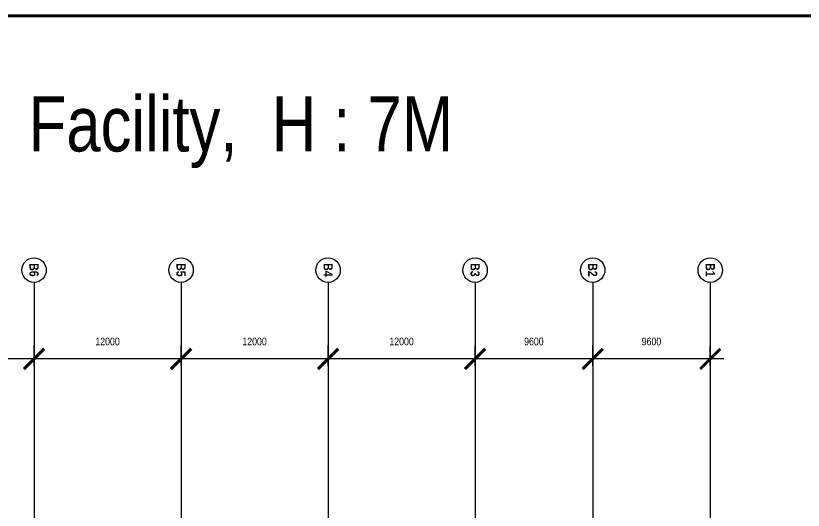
# Model space of a CAD drawing. Header units: millimetres. Extents: x -635893 to 717484, y -2208734 to -1504611.
# Drawn here: x 324945 to 389227, y -1545003 to -1504611 of the extents above; entities that cross this region are included whole.
import ezdxf

# ---------------------------------------------------------------- set-up
doc = ezdxf.new("R2010")
doc.units = ezdxf.units.MM
doc.linetypes.add('IDA - Grid Line', pattern=[3500, 2000, -500, 500, -500])
doc.layers.add('A-_ANOTGRID_E', color=7, linetype='Continuous', lineweight=9)
doc.layers.add('A-ANOT----_D', color=7, linetype='Continuous', lineweight=9)
doc.styles.add('Arial Narrow', font='ARIALN.TTF', dxfattribs={"height": 625})
doc.styles.add('Arial Narrow_B', font='ARIALNB.TTF', dxfattribs={"height": 750})
doc.styles.add('Site Area', font='arial.ttf', dxfattribs={"width": 0.8})
doc.dimstyles.new('probe phase 2', dxfattribs={"dimscale": 1100, "dimtxt": 2000, "dimasz": 1.5, "dimexe": 1, "dimexo": 1, "dimgap": 1, "dimtad": 1, "dimdec": 0, "dimzin": 3, "dimdsep": 46, "dimtxsty": 'Arial Narrow', "dimblk": 'X-F10A-LAY-S0-00-ASITE-002$0$_ArchTick', "dimcen": 0, "dimdle": 1, "dimclrd": 256, "dimclre": 256, "dimclrt": 256, "dimadec": 0, "dimazin": 0, "dimtfac": 0.5, "dimtdec": 0, "dimtix": 1, "dimtmove": 2, "dimatfit": 3, "dimfxl": 1, "dimtolj": 1, "dimtzin": 15, "dimlwd": -1, "dimlwe": -1, "dimarcsym": 0})

# ---------------------------------------------------------------- blocks, each defined once
blk = doc.blocks.new('Grid - 4 mm Dia-18759-PH2 LEVEL 3 PROBE')
at = {"layer": 'A-_ANOTGRID_E', "color": 252}
blk.add_circle((0, 0), 4, dxfattribs=at)
blk = doc.blocks.new('X-F10A-LAY-S0-00-ASITE-002$0$_ArchTick')
at = {"color": 0, "linetype": 'ByBlock', "const_width": 0.15}
blk.add_lwpolyline([(-0.5, -0.5), (0.5, 0.5)], dxfattribs=at)
blk = doc.blocks.new('*D775')
at = {"layer": 'A-ANOT----_D', "color": 252, "transparency": 16777216}
for p, q in [((314438, -1533194), (314438, -1531539)), ((326438, -1533194), (326438, -1531539)), ((327538, -1532639), (313338, -1532639))]:
    blk.add_line(p, q, dxfattribs=at)
at = {"layer": 'Defpoints', "color": 0, "transparency": 16777216}
for p in [(314438, -1532639), (314438, -1534294, 0), (326438, -1534294)]:
    blk.add_point(p, dxfattribs=at)
at = {"layer": 'A-ANOT----_D', "color": 252, "transparency": 16777216, "xscale": 1650, "yscale": 1650, "zscale": 1650, "rotation": 180}
blk.add_blockref('X-F10A-LAY-S0-00-ASITE-002$0$_ArchTick', (314438, -1532639), dxfattribs=at)
at = {"layer": 'A-ANOT----_D', "color": 252, "transparency": 16777216, "xscale": 1650, "yscale": 1650, "zscale": 1650}
blk.add_blockref('X-F10A-LAY-S0-00-ASITE-002$0$_ArchTick', (326438, -1532639), dxfattribs=at)
at = {"layer": 'A-ANOT----_D', "color": 252, "transparency": 16777216, "insert": (320438, -1531220), "char_height": 625, "width": 8231.19, "attachment_point": 5, "style": 'Arial Narrow'}
blk.add_mtext('\\A1;12000', dxfattribs=at)
blk = doc.blocks.new('*D776')
at = {"layer": 'A-ANOT----_D', "color": 252, "transparency": 16777216}
for p, q in [((326438, -1533194), (326438, -1531539)), ((338438, -1533194), (338438, -1531539)), ((339538, -1532639), (325338, -1532639))]:
    blk.add_line(p, q, dxfattribs=at)
at = {"layer": 'Defpoints', "color": 0, "transparency": 16777216}
for p in [(326438, -1532639), (326438, -1534294, 0), (338438, -1534294)]:
    blk.add_point(p, dxfattribs=at)
at = {"layer": 'A-ANOT----_D', "color": 252, "transparency": 16777216, "xscale": 1650, "yscale": 1650, "zscale": 1650, "rotation": 180}
blk.add_blockref('X-F10A-LAY-S0-00-ASITE-002$0$_ArchTick', (326438, -1532639), dxfattribs=at)
at = {"layer": 'A-ANOT----_D', "color": 252, "transparency": 16777216, "xscale": 1650, "yscale": 1650, "zscale": 1650}
blk.add_blockref('X-F10A-LAY-S0-00-ASITE-002$0$_ArchTick', (338438, -1532639), dxfattribs=at)
at = {"layer": 'A-ANOT----_D', "color": 252, "transparency": 16777216, "insert": (332438, -1531220), "char_height": 625, "width": 8231.19, "attachment_point": 5, "style": 'Arial Narrow'}
blk.add_mtext('\\A1;12000', dxfattribs=at)
blk = doc.blocks.new('*D777')
at = {"layer": 'A-ANOT----_D', "color": 252, "transparency": 16777216}
for p, q in [((338438, -1533194), (338438, -1531539)), ((350438, -1533194), (350438, -1531539)), ((351538, -1532639), (337338, -1532639))]:
    blk.add_line(p, q, dxfattribs=at)
at = {"layer": 'Defpoints', "color": 0, "transparency": 16777216}
for p in [(338438, -1532639), (338438, -1534294, 0), (350438, -1534294)]:
    blk.add_point(p, dxfattribs=at)
at = {"layer": 'A-ANOT----_D', "color": 252, "transparency": 16777216, "xscale": 1650, "yscale": 1650, "zscale": 1650, "rotation": 180}
blk.add_blockref('X-F10A-LAY-S0-00-ASITE-002$0$_ArchTick', (338438, -1532639), dxfattribs=at)
at = {"layer": 'A-ANOT----_D', "color": 252, "transparency": 16777216, "xscale": 1650, "yscale": 1650, "zscale": 1650}
blk.add_blockref('X-F10A-LAY-S0-00-ASITE-002$0$_ArchTick', (350438, -1532639), dxfattribs=at)
at = {"layer": 'A-ANOT----_D', "color": 252, "transparency": 16777216, "insert": (344438, -1531220), "char_height": 625, "width": 8231.19, "attachment_point": 5, "style": 'Arial Narrow'}
blk.add_mtext('\\A1;12000', dxfattribs=at)
blk = doc.blocks.new('*D778')
at = {"layer": 'A-ANOT----_D', "color": 252, "transparency": 16777216}
for p, q in [((350438, -1533194), (350438, -1531539)), ((362438, -1533194), (362438, -1531539)), ((363538, -1532639), (349338, -1532639))]:
    blk.add_line(p, q, dxfattribs=at)
at = {"layer": 'Defpoints', "color": 0, "transparency": 16777216}
for p in [(350438, -1532639), (350438, -1534294, 0), (362438, -1534294)]:
    blk.add_point(p, dxfattribs=at)
at = {"layer": 'A-ANOT----_D', "color": 252, "transparency": 16777216, "xscale": 1650, "yscale": 1650, "zscale": 1650, "rotation": 180}
blk.add_blockref('X-F10A-LAY-S0-00-ASITE-002$0$_ArchTick', (350438, -1532639), dxfattribs=at)
at = {"layer": 'A-ANOT----_D', "color": 252, "transparency": 16777216, "xscale": 1650, "yscale": 1650, "zscale": 1650}
blk.add_blockref('X-F10A-LAY-S0-00-ASITE-002$0$_ArchTick', (362438, -1532639), dxfattribs=at)
at = {"layer": 'A-ANOT----_D', "color": 252, "transparency": 16777216, "insert": (356438, -1531220), "char_height": 625, "width": 8231.19, "attachment_point": 5, "style": 'Arial Narrow'}
blk.add_mtext('\\A1;12000', dxfattribs=at)
blk = doc.blocks.new('*D779')
at = {"layer": 'A-ANOT----_D', "color": 252, "transparency": 16777216}
for p, q in [((362438, -1533194), (362438, -1531539)), ((372038, -1533194), (372038, -1531539)), ((373138, -1532639), (361338, -1532639))]:
    blk.add_line(p, q, dxfattribs=at)
at = {"layer": 'Defpoints', "color": 0, "transparency": 16777216}
for p in [(362438, -1532639), (362438, -1534294, 0), (372038, -1534294, 0)]:
    blk.add_point(p, dxfattribs=at)
at = {"layer": 'A-ANOT----_D', "color": 252, "transparency": 16777216, "xscale": 1650, "yscale": 1650, "zscale": 1650, "rotation": 180}
blk.add_blockref('X-F10A-LAY-S0-00-ASITE-002$0$_ArchTick', (362438, -1532639), dxfattribs=at)
at = {"layer": 'A-ANOT----_D', "color": 252, "transparency": 16777216, "xscale": 1650, "yscale": 1650, "zscale": 1650}
blk.add_blockref('X-F10A-LAY-S0-00-ASITE-002$0$_ArchTick', (372038, -1532639), dxfattribs=at)
at = {"layer": 'A-ANOT----_D', "color": 252, "transparency": 16777216, "insert": (367238, -1531220), "char_height": 625, "width": 8231.19, "attachment_point": 5, "style": 'Arial Narrow'}
blk.add_mtext('\\A1;9600', dxfattribs=at)
blk = doc.blocks.new('*D780')
at = {"layer": 'A-ANOT----_D', "color": 252, "transparency": 16777216}
for p, q in [((372038, -1533194), (372038, -1531539)), ((381638, -1533194), (381638, -1531539)), ((382738, -1532639), (370938, -1532639))]:
    blk.add_line(p, q, dxfattribs=at)
at = {"layer": 'Defpoints', "color": 0, "transparency": 16777216}
for p in [(372038, -1532639), (372038, -1534294, 0), (381638, -1534294, 0)]:
    blk.add_point(p, dxfattribs=at)
at = {"layer": 'A-ANOT----_D', "color": 252, "transparency": 16777216, "xscale": 1650, "yscale": 1650, "zscale": 1650, "rotation": 180}
blk.add_blockref('X-F10A-LAY-S0-00-ASITE-002$0$_ArchTick', (372038, -1532639), dxfattribs=at)
at = {"layer": 'A-ANOT----_D', "color": 252, "transparency": 16777216, "xscale": 1650, "yscale": 1650, "zscale": 1650}
blk.add_blockref('X-F10A-LAY-S0-00-ASITE-002$0$_ArchTick', (381638, -1532639), dxfattribs=at)
at = {"layer": 'A-ANOT----_D', "color": 252, "transparency": 16777216, "insert": (376838, -1531220), "char_height": 625, "width": 8231.19, "attachment_point": 5, "style": 'Arial Narrow'}
blk.add_mtext('\\A1;9600', dxfattribs=at)

msp = doc.modelspace()

# ---------------------------------------------------------------- linework, layer by layer
at = {"color": 252, "lineweight": 40}
msp.add_lwpolyline([(255083.914, -1504611.474), (462610.976, -1504611.474), (462610.976, -1682950.17), (255083.914, -1682950.17)], close=True, dxfattribs=at)
at = {"layer": 'A-_ANOTGRID_E', "color": 252, "linetype": 'IDA - Grid Line', "ltscale": 0.005}
for p, q in [((326438.233, -1526391.214, 0), (326438.233, -1656232.42, 0)), ((338438.233, -1526391.214, 0), (338438.233, -1656232.42, 0)), ((350438.233, -1526391.214, 0), (350438.233, -1656232.42, 0)), ((362438.233, -1526391.214, 0), (362438.233, -1656232.42, 0)), ((372038.233, -1526391.214, 0), (372038.233, -1656232.42, 0)), ((381638.233, -1526391.214, 0), (381638.233, -1656232.42, 0))]:
    msp.add_line(p, q, dxfattribs=at)

# ---------------------------------------------------------------- block references
at = {"layer": 'A-_ANOTGRID_E', "color": 252}
for p, xscale, yscale, zscale, rotation in [((326438.232, -1525391.214, 0), 249.9999999999997, 249.9999999999997, 249.9999999999997, 179.9999999999998), ((338438.232, -1525391.214, 0), 249.9999999999998, 249.9999999999998, 249.9999999999998, 179.9999999999997), ((350438.231, -1525391.214, 0), 249.9999999999997, 249.9999999999997, 249.9999999999997, 179.9999999999999), ((362438.232, -1525391.214, 0), 249.9999999999998, 249.9999999999998, 249.9999999999998, 179.9999999999998), ((372038.233, -1525391.214, 0), 249.9999999999997, 249.9999999999997, 249.9999999999997, 179.9999999999999), ((381638.233, -1525391.214, 0), 249.9999999999998, 249.9999999999998, 249.9999999999998, 179.9999999999998)]:
    msp.add_blockref('Grid - 4 mm Dia-18759-PH2 LEVEL 3 PROBE', p, dxfattribs=dict(at, xscale=xscale, yscale=yscale, zscale=zscale, rotation=rotation))

# ---------------------------------------------------------------- texts
at = {"color": 252, "lineweight": 53, "insert": (296929.813, -1511196.81), "char_height": 4500, "attachment_point": 1, "style": 'Site Area'}
msp.add_mtext_dynamic_manual_height_columns('F10E2-L90,  Facility,  H : 7M', width=100783.60099, gutter_width=24254.764, heights=[0], dxfattribs=at)
at = {"layer": 'A-_ANOTGRID_E', "color": 252, "char_height": 750, "width": 1342.82656, "attachment_point": 1, "rotation": 270, "style": 'Arial Narrow_B'}
for s, insert in [('B6', (326816.349, -1524822.266, 0)), ('B5', (338816.349, -1524822.266, 0)), ('B4', (350816.348, -1524822.266, 0)), ('B3', (362816.349, -1524822.266, 0)), ('B2', (372416.351, -1524822.266, 0)), ('B1', (382016.351, -1524822.266, 0))]:
    msp.add_mtext(s, dxfattribs=dict(at, insert=insert))

# ---------------------------------------------------------------- dimensions: what is measured, and where the dimension line sits
at = {"layer": 'A-ANOT----_D', "color": 252}
for base, p1, p2, picture, middle in [((314438.233, -1532639.439, 0), (326438.233, -1534293.911, 0), (314438.233, -1534293.911, 0), '*D775', (320438.233, -1531220.331, 0)), ((326438.233, -1532639.439, 0), (338438.233, -1534293.911, 0), (326438.233, -1534293.911, 0), '*D776', (332438.233, -1531220.331, 0)), ((338438.233, -1532639.439, 0), (350438.233, -1534293.911, 0), (338438.233, -1534293.911, 0), '*D777', (344438.233, -1531220.331, 0)), ((350438.233, -1532639.439, 0), (362438.233, -1534293.911, 0), (350438.233, -1534293.911, 0), '*D778', (356438.233, -1531220.331, 0)), ((362438.233, -1532639.439, 0), (372038.233, -1534293.911, 0), (362438.233, -1534293.911, 0), '*D779', (367238.233, -1531220.331, 0)), ((372038.233, -1532639.439, 0), (381638.233, -1534293.911, 0), (372038.233, -1534293.911, 0), '*D780', (376838.233, -1531220.331, 0))]:
    dim = msp.add_linear_dim(base=base, p1=p1, p2=p2, dimstyle='probe phase 2', override={"dimclrd": 252, "dimclre": 252, "dimclrt": 252}, dxfattribs=at)
    dim.commit()
    dim.dimension.update_dxf_attribs({"geometry": picture, "text_midpoint": middle})

doc.saveas('drawing.dxf')
